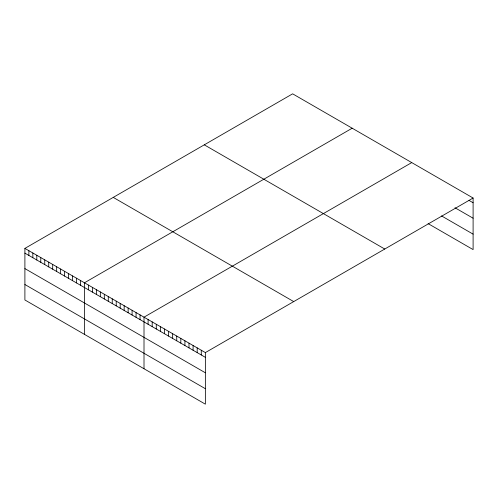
<?xml version="1.0" encoding="UTF-8"?>
<svg xmlns="http://www.w3.org/2000/svg" width="498" height="498" viewBox="0 0 498 498"><rect width="100%" height="100%" fill="white"/><g stroke="black" fill="none" stroke-linecap="round" stroke-linejoin="round"><path stroke-width="0.75" d="M24.9 248.402L205.369 352.596L205.369 404.171L24.9 299.977L24.9 248.402L292.631 93.829L473.1 198.023L473.1 249.598L428.106 223.614M352.186 128.21L84.455 282.789L84.455 334.363M411.74 162.597L144.009 317.17L144.009 368.744M205.369 352.596L473.1 198.023M469.01 200.395L473.1 202.754M454.985 207.753L473.1 218.211M441.545 215.92L473.1 234.141M204.28 144.837L384.749 249.031M113.251 197.395L293.72 301.589M24.9 253.14L205.369 357.334M24.9 268.596L205.369 372.79M24.9 284.52L205.369 388.714M201.273 350.231L201.273 354.968M197.183 347.872L197.183 352.609M193.093 345.512L193.093 350.25M189.003 343.147L189.003 347.884M184.914 340.788L184.914 345.525M180.824 338.428L180.824 343.159M176.734 336.063L176.734 340.8M172.644 333.704L172.644 338.441M168.554 331.338L168.554 336.075M164.458 328.979L164.458 333.716M160.368 326.62L160.368 331.351M156.279 324.254L156.279 328.991M152.189 321.895L152.189 326.632M148.099 319.529L148.099 324.266M140.038 314.879L140.038 319.616M136.066 312.588L136.066 317.319M132.095 310.291L132.095 315.029M128.129 308.001L128.129 312.738M124.158 305.71L124.158 310.447M120.186 303.419L120.186 308.156M116.215 301.122L116.215 305.859M112.243 298.831L112.243 303.568M108.278 296.54L108.278 301.278M104.306 294.25L104.306 298.987M100.335 291.959L100.335 296.69M96.363 289.662L96.363 294.399M92.391 287.371L92.391 292.108M88.426 285.08L88.426 289.817M80.483 280.492L80.483 285.23M76.511 278.201L76.511 282.939M72.546 275.911L72.546 280.648M68.575 273.62L68.575 278.357M64.603 271.329L64.603 276.06M60.632 269.032L60.632 273.769M56.66 266.741L56.66 271.478M52.695 264.45L52.695 269.188M48.723 262.16L48.723 266.891M44.752 259.863L44.752 264.6M40.78 257.572L40.78 262.309M36.808 255.281L36.808 260.018M32.843 252.99L32.843 257.727M28.872 250.699L28.872 255.43"/></g></svg>
